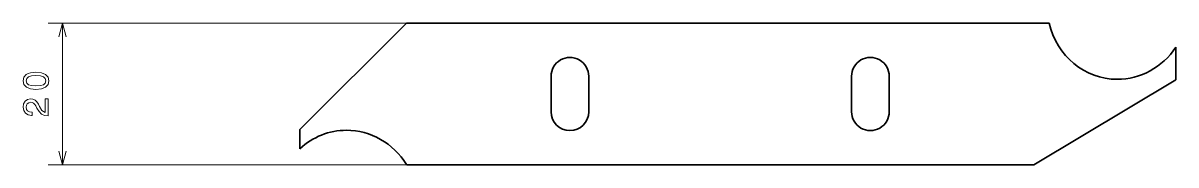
# Model space of a CAD drawing. Extents: x 61 to 223, y 107 to 127.
import ezdxf

# ---------------------------------------------------------------- set-up
doc = ezdxf.new("R2010")
doc.units = 0

msp = doc.modelspace()

# ---------------------------------------------------------------- linework, layer by layer
at = {"color": 7, "lineweight": 13}
for p, q in [((127.965179, 127.05983), (64.485817, 127.05983)), ((66.485817, 107.05983), (66.485817, 127.05983)), ((127.965179, 107.05983), (64.485817, 107.05983))]:
    msp.add_line(p, q, dxfattribs=at)
at = {"color": 7, "lineweight": 35}
for p, q in [((99.882294, 112.05983), (114.882294, 127.05983)), ((187.965179, 127.05983), (129.965179, 127.05983)), ((223.048065, 119.05983), (203.048065, 107.05983)), ((187.965179, 107.05983), (129.965179, 107.05983))]:
    msp.add_line(p, q, dxfattribs=at)
at = {"color": 7, "lineweight": 35, "ltscale": 0.377072}
for p, q in [((114.882294, 127.05983), (129.965179, 127.05983)), ((187.965179, 127.05983), (203.048065, 127.05983)), ((203.048065, 107.05983), (187.965179, 107.05983))]:
    msp.add_line(p, q, dxfattribs=at)
at = {"color": 7, "lineweight": 35, "ltscale": 0.054184}
msp.add_line((203.048065, 127.05983), (205.215408, 127.05983), dxfattribs=at)
at = {"color": 7, "lineweight": 35, "ltscale": 0.114383}
msp.add_line((223.048065, 119.05983), (223.048065, 123.635132), dxfattribs=at)
at = {"color": 7, "lineweight": 35, "ltscale": 0.125}
for p, q in [((135.190659, 114.55983), (135.190659, 119.55983)), ((140.490662, 114.55983), (140.490662, 119.55983)), ((177.439697, 119.55983), (177.439697, 114.55983)), ((182.7397, 119.55983), (182.7397, 114.55983))]:
    msp.add_line(p, q, dxfattribs=at)
at = {"color": 7, "lineweight": 35, "ltscale": 0.068013}
msp.add_line((99.882294, 112.05983), (99.882294, 109.339294), dxfattribs=at)
at = {"color": 7, "lineweight": 35, "ltscale": 0.002138}
msp.add_line((114.920456, 107.05983), (114.882294, 107.136353), dxfattribs=at)
at = {"color": 7, "lineweight": 35, "ltscale": 0.376118}
msp.add_line((129.965179, 107.05983), (114.920456, 107.05983), dxfattribs=at)
at = {"color": 7, "lineweight": 13}
for points in [[(67.003456, 125.127975), (66.485817, 127.05983), (65.968178, 125.127975)], [(65.968178, 108.991684), (66.485817, 107.05983), (67.003456, 108.991684)]]:
    msp.add_lwpolyline(points, dxfattribs=at)
for points in [[(62.776161, 117.712425), (63.567947, 117.788071), (64.13279, 118.025101), (64.475731, 118.403343), (64.586685, 118.927841), (64.475731, 119.447296), (64.13279, 119.825539), (63.567947, 120.057526), (62.776161, 120.138214), (61.989418, 120.057526), (61.676743, 119.9617), (61.419533, 119.825539), (61.076591, 119.447296), (60.960602, 118.927841), (61.076591, 118.403343), (61.424576, 118.025101), (61.989418, 117.788071)], [(62.776161, 118.196571), (62.165932, 118.236916), (61.727173, 118.362999), (61.469963, 118.589943), (61.379189, 118.927841), (61.469963, 119.260696), (61.727173, 119.48764), (62.165932, 119.613724), (62.776161, 119.654068), (63.391434, 119.613724), (63.8302, 119.48764), (64.087402, 119.260696), (64.173134, 118.927841), (64.087402, 118.589943), (63.8302, 118.362999), (63.391434, 118.236916)], [(64.485817, 113.961273), (64.485817, 116.36689), (64.052101, 116.36689), (64.052101, 114.465591), (63.815071, 114.571503), (63.618385, 114.753059), (63.260315, 115.312859), (63.109016, 115.610405), (62.892159, 115.94326), (62.639999, 116.18029), (62.342445, 116.31646), (62.004547, 116.36689), (61.580917, 116.281158), (61.248062, 116.044121), (61.036247, 115.681015), (60.960602, 115.21199), (61.046333, 114.727844), (61.283371, 114.359688), (61.661606, 114.12265), (62.160889, 114.041962), (62.231491, 114.041962), (62.231491, 114.500893), (62.191147, 114.500893), (61.848206, 114.546288), (61.596046, 114.682449), (61.434662, 114.899307), (61.379189, 115.186775), (61.429619, 115.479279), (61.555702, 115.696144), (61.752388, 115.837349), (61.999504, 115.887787), (62.231491, 115.852478), (62.428177, 115.75666), (62.599648, 115.595276), (62.750946, 115.373375), (62.912331, 115.075821), (63.225014, 114.581589), (63.557861, 114.233604), (63.961319, 114.026833), (64.470688, 113.961273)]]:
    msp.add_lwpolyline(points, close=True, dxfattribs=at)
at = {"color": 7, "lineweight": 35}
for centre, start, end in [((137.840668, 119.55983), 0, 180.000005), ((180.089691, 119.55983), 0, 180.000005), ((137.840668, 114.55983), 180.000005, 0), ((180.089691, 114.55983), 179.999995, 0)]:
    msp.add_arc(centre, 2.65, start, end, dxfattribs=at)
for centre, major_axis, ratio, start_param, end_param in [((214.939285, 129.715683), (-1.326492, -10.506317), 0.944311, 5.084775726, 6.4018503102), ((214.938965, 129.716705), (-1.322708, -10.507774), 0.944279, 0.1183105115, 1.0768420767), ((106.569427, 101.368477), (1.320251, -10.505638), 0.944365, 3.0234614974, 3.7409972603), ((106.569901, 101.36602), (1.322311, -10.507896), 0.944278, 2.0292776389, 3.0233192526)]:
    msp.add_ellipse(centre, major_axis=major_axis, ratio=ratio, start_param=start_param, end_param=end_param, dxfattribs=at)

doc.saveas('drawing.dxf')
